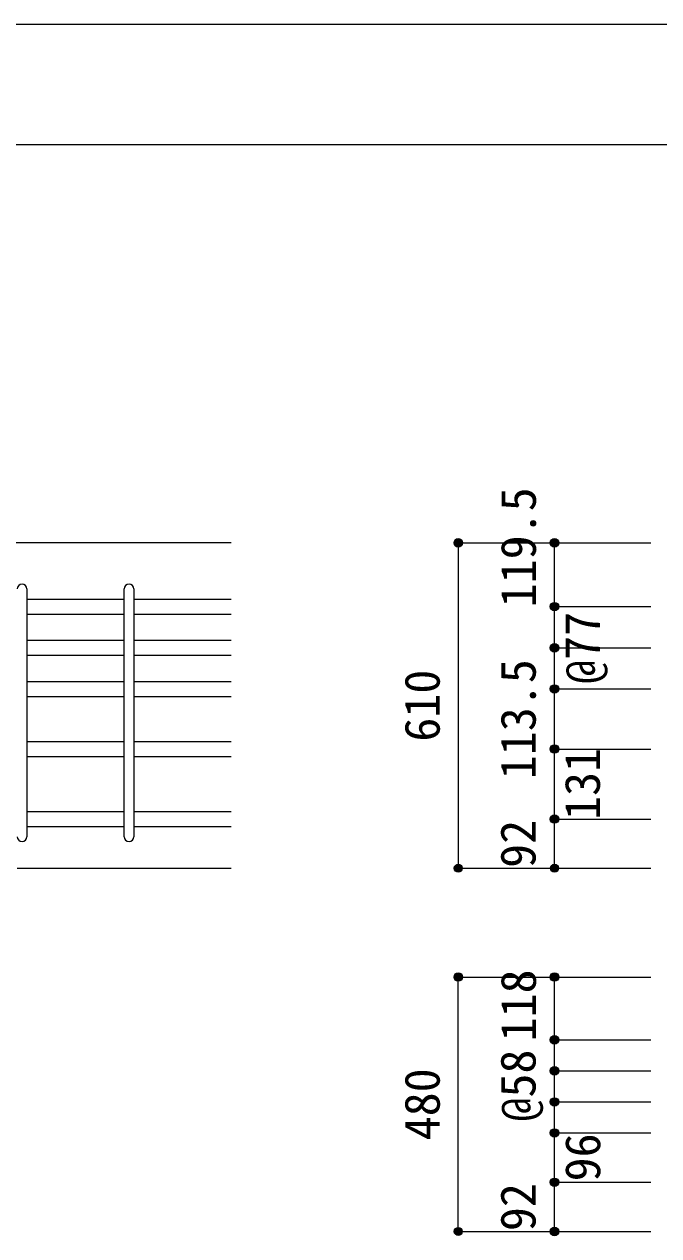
# Model space of a CAD drawing. Units: millimetres at full size, sheet at 1:30. Extents: x -5973 to 5954, y -4195 to 4201.
# Drawn here: x -3508 to -2321, y 1935 to 4201 of the extents above; entities that cross this region are included whole.
import ezdxf
from ezdxf.enums import TextEntityAlignment as Align

# ---------------------------------------------------------------- set-up
doc = ezdxf.new("R2010")
doc.units = ezdxf.units.MM
doc.header["$LTSCALE"] = 30
doc.header["$PDMODE"] = 32
doc.header["$PDSIZE"] = 15
for name, color, linetype in [('0-1_躯体線', 2, 'Continuous'), ('0-5_基礎梁筋', 7, 'Continuous'), ('0-6_スタラップ筋', 7, 'Continuous'), ('0-D_寸法', 4, 'Continuous'), ('F-0_枠', 6, 'Continuous')]:
    doc.layers.add(name, color=color, linetype=linetype)
doc.styles.add('ＭＳ ゴシック', font='')
doc.styles.get('ＭＳ ゴシック').set_extended_font_data('MS Gothic')

msp = doc.modelspace()

# ---------------------------------------------------------------- linework, layer by layer
at = {"layer": '0-1_躯体線'}
for p, q in [((-3120.8, 3231.03), (-5070.8, 3231.03)), ((-3520.8, 2622.53), (-3120.8, 2622.53))]:
    msp.add_line(p, q, dxfattribs=at)
at = {"layer": '0-5_基礎梁筋'}
for p, q in [((-3502.8, 3125.83), (-3320.8, 3125.83)), ((-3302.8, 3125.83), (-3120.8, 3125.83)), ((-3502.8, 3097.83), (-3320.8, 3097.83)), ((-3302.8, 3097.83), (-3120.8, 3097.83)), ((-3502.8, 3048.83), (-3320.8, 3048.83)), ((-3302.8, 3048.83), (-3120.8, 3048.83)), ((-3502.8, 3020.83), (-3320.8, 3020.83)), ((-3302.8, 3020.83), (-3120.8, 3020.83)), ((-3502.8, 2971.83), (-3320.8, 2971.83)), ((-3302.8, 2971.83), (-3120.8, 2971.83)), ((-3502.8, 2943.83), (-3320.8, 2943.83)), ((-3302.8, 2943.83), (-3120.8, 2943.83)), ((-3502.8, 2859.53), (-3320.8, 2859.53)), ((-3302.8, 2859.53), (-3120.8, 2859.53)), ((-3502.8, 2831.53), (-3320.8, 2831.53)), ((-3302.8, 2831.53), (-3120.8, 2831.53)), ((-3502.8, 2728.53), (-3320.8, 2728.53)), ((-3302.8, 2728.53), (-3120.8, 2728.53)), ((-3502.8, 2700.53), (-3320.8, 2700.53)), ((-3302.8, 2700.53), (-3120.8, 2700.53))]:
    msp.add_line(p, q, dxfattribs=at)
at = {"layer": '0-6_スタラップ筋'}
for p, q in [((-3502.8, 3144.83), (-3502.8, 2681.53)), ((-3320.8, 2681.53), (-3320.8, 3144.83)), ((-3302.8, 3144.83), (-3302.8, 2681.53))]:
    msp.add_line(p, q, dxfattribs=at)
for centre, start, end in [((-3511.8, 3144.83), 0, 180), ((-3311.8, 3144.83), 0, 180), ((-3511.8, 2681.53), 180, 0), ((-3311.8, 2681.53), 180, 0)]:
    msp.add_arc(centre, 9, start, end, dxfattribs=at)
at = {"layer": '0-D_寸法'}
for p, q in [((-2695.8, 3231.03), (-2515.8, 3231.03)), ((-2695.8, 3231.03), (-2515.8, 3231.03)), ((-2695.8, 3231.03), (-2695.8, 2622.53)), ((-2515.8, 3231.03), (-2335.8, 3231.03)), ((-2515.8, 3231.03), (-2335.8, 3231.03)), ((-2515.8, 2622.53), (-2515.8, 3231.03)), ((-2515.8, 3111.83), (-2335.8, 3111.83)), ((-2515.8, 3111.83), (-2335.8, 3111.83)), ((-2515.8, 3034.83), (-2335.8, 3034.83)), ((-2515.8, 3034.83), (-2335.8, 3034.83)), ((-2515.8, 2957.83), (-2335.8, 2957.83)), ((-2515.8, 2845.53), (-2335.8, 2845.53)), ((-2515.8, 2714.53), (-2335.8, 2714.53)), ((-2695.8, 2622.53), (-2515.8, 2622.53)), ((-2515.8, 2622.53), (-2335.8, 2622.53)), ((-2695.8, 2419.07), (-2515.8, 2419.07)), ((-2695.8, 2419.07), (-2515.8, 2419.07)), ((-2695.8, 1943.07), (-2695.8, 2419.07)), ((-2515.8, 2419.07), (-2335.8, 2419.07)), ((-2515.8, 2419.07), (-2335.8, 2419.07)), ((-2515.8, 1943.07), (-2515.8, 2419.07)), ((-2515.8, 2301.37), (-2335.8, 2301.37)), ((-2515.8, 2301.37), (-2335.8, 2301.37)), ((-2515.8, 2243.37), (-2335.8, 2243.37)), ((-2515.8, 2243.37), (-2335.8, 2243.37)), ((-2515.8, 2185.37), (-2335.8, 2185.37)), ((-2515.8, 2127.37), (-2335.8, 2127.37)), ((-2515.8, 2035.07), (-2335.8, 2035.07)), ((-2515.8, 2035.07), (-2335.8, 2035.07)), ((-2695.8, 1943.07), (-2515.8, 1943.07)), ((-2515.8, 1943.07), (-2335.8, 1943.07)), ((-2515.8, 1943.07), (-2335.8, 1943.07))]:
    msp.add_line(p, q, dxfattribs=at)
for centre, radius in [((-2695.8, 3231.03), 8), ((-2695.8, 3231.03), 7.2), ((-2695.8, 3231.03), 6.4), ((-2695.8, 3231.03), 5.6), ((-2695.8, 3231.03), 4.8), ((-2695.8, 3231.03), 4), ((-2695.8, 3231.03), 3.2), ((-2695.8, 3231.03), 2.4), ((-2695.8, 3231.03), 1.6), ((-2695.8, 3231.03), 0.8), ((-2515.8, 3231.03), 8), ((-2515.8, 3231.03), 7.2), ((-2515.8, 3231.03), 6.4), ((-2515.8, 3231.03), 5.6), ((-2515.8, 3231.03), 4.8), ((-2515.8, 3231.03), 4), ((-2515.8, 3231.03), 3.2), ((-2515.8, 3231.03), 2.4), ((-2515.8, 3231.03), 1.6), ((-2515.8, 3231.03), 0.8), ((-2515.8, 3111.83), 8), ((-2515.8, 3111.83), 7.2), ((-2515.8, 3111.83), 6.4), ((-2515.8, 3111.83), 5.6), ((-2515.8, 3111.83), 4.8), ((-2515.8, 3111.83), 4), ((-2515.8, 3111.83), 3.2), ((-2515.8, 3111.83), 2.4), ((-2515.8, 3111.83), 1.6), ((-2515.8, 3111.83), 0.8), ((-2515.8, 3034.83), 8), ((-2515.8, 3034.83), 7.2), ((-2515.8, 3034.83), 6.4), ((-2515.8, 3034.83), 5.6), ((-2515.8, 3034.83), 4.8), ((-2515.8, 3034.83), 4), ((-2515.8, 3034.83), 3.2), ((-2515.8, 3034.83), 2.4), ((-2515.8, 3034.83), 1.6), ((-2515.8, 3034.83), 0.8), ((-2515.8, 2957.83), 8), ((-2515.8, 2957.83), 7.2), ((-2515.8, 2957.83), 6.4), ((-2515.8, 2957.83), 5.6), ((-2515.8, 2957.83), 4.8), ((-2515.8, 2957.83), 4), ((-2515.8, 2957.83), 3.2), ((-2515.8, 2957.83), 2.4), ((-2515.8, 2957.83), 1.6), ((-2515.8, 2957.83), 0.8), ((-2515.8, 2845.53), 8), ((-2515.8, 2845.53), 7.2), ((-2515.8, 2845.53), 6.4), ((-2515.8, 2845.53), 5.6), ((-2515.8, 2845.53), 4.8), ((-2515.8, 2845.53), 4), ((-2515.8, 2845.53), 3.2), ((-2515.8, 2845.53), 2.4), ((-2515.8, 2845.53), 1.6), ((-2515.8, 2845.53), 0.8), ((-2515.8, 2714.53), 8), ((-2515.8, 2714.53), 7.2), ((-2515.8, 2714.53), 6.4), ((-2515.8, 2714.53), 5.6), ((-2515.8, 2714.53), 4.8), ((-2515.8, 2714.53), 4), ((-2515.8, 2714.53), 3.2), ((-2515.8, 2714.53), 2.4), ((-2515.8, 2714.53), 1.6), ((-2515.8, 2714.53), 0.8), ((-2695.8, 2622.53), 7.2), ((-2695.8, 2622.53), 6.4), ((-2515.8, 2622.53), 7.2), ((-2515.8, 2622.53), 6.4), ((-2695.8, 2622.53), 5.6), ((-2695.8, 2622.53), 4.8), ((-2695.8, 2622.53), 4), ((-2695.8, 2622.53), 3.2), ((-2695.8, 2622.53), 2.4), ((-2695.8, 2622.53), 1.6), ((-2695.8, 2622.53), 0.8), ((-2515.8, 2622.53), 5.6), ((-2515.8, 2622.53), 4.8), ((-2515.8, 2622.53), 4), ((-2515.8, 2622.53), 3.2), ((-2515.8, 2622.53), 2.4), ((-2515.8, 2622.53), 1.6), ((-2515.8, 2622.53), 0.8), ((-2695.8, 2419.07), 8), ((-2695.8, 2419.07), 7.2), ((-2695.8, 2419.07), 6.4), ((-2515.8, 2419.07), 8), ((-2515.8, 2419.07), 7.2), ((-2515.8, 2419.07), 6.4), ((-2695.8, 2419.07), 5.6), ((-2695.8, 2419.07), 4.8), ((-2695.8, 2419.07), 4), ((-2695.8, 2419.07), 3.2), ((-2695.8, 2419.07), 2.4), ((-2695.8, 2419.07), 1.6), ((-2695.8, 2419.07), 0.8), ((-2515.8, 2419.07), 5.6), ((-2515.8, 2419.07), 4.8), ((-2515.8, 2419.07), 4), ((-2515.8, 2419.07), 3.2), ((-2515.8, 2419.07), 2.4), ((-2515.8, 2419.07), 1.6), ((-2515.8, 2419.07), 0.8), ((-2515.8, 2301.37), 8), ((-2515.8, 2301.37), 7.2), ((-2515.8, 2301.37), 6.4), ((-2515.8, 2301.37), 5.6), ((-2515.8, 2301.37), 4.8), ((-2515.8, 2301.37), 4), ((-2515.8, 2301.37), 3.2), ((-2515.8, 2301.37), 2.4), ((-2515.8, 2301.37), 1.6), ((-2515.8, 2301.37), 0.8), ((-2515.8, 2243.37), 8), ((-2515.8, 2243.37), 7.2), ((-2515.8, 2243.37), 6.4), ((-2515.8, 2243.37), 5.6), ((-2515.8, 2243.37), 4.8), ((-2515.8, 2243.37), 4), ((-2515.8, 2243.37), 3.2), ((-2515.8, 2243.37), 2.4), ((-2515.8, 2243.37), 1.6), ((-2515.8, 2243.37), 0.8), ((-2515.8, 2185.37), 8), ((-2515.8, 2185.37), 7.2), ((-2515.8, 2185.37), 6.4), ((-2515.8, 2185.37), 5.6), ((-2515.8, 2185.37), 4.8), ((-2515.8, 2185.37), 4), ((-2515.8, 2185.37), 3.2), ((-2515.8, 2185.37), 2.4), ((-2515.8, 2185.37), 1.6), ((-2515.8, 2185.37), 0.8), ((-2515.8, 2127.37), 8), ((-2515.8, 2127.37), 7.2), ((-2515.8, 2127.37), 6.4), ((-2515.8, 2127.37), 5.6), ((-2515.8, 2127.37), 4.8), ((-2515.8, 2127.37), 4), ((-2515.8, 2127.37), 3.2), ((-2515.8, 2127.37), 2.4), ((-2515.8, 2127.37), 1.6), ((-2515.8, 2127.37), 0.8), ((-2515.8, 2035.07), 8), ((-2515.8, 2035.07), 8), ((-2515.8, 2035.07), 7.2), ((-2515.8, 2035.07), 7.2), ((-2515.8, 2035.07), 6.4), ((-2515.8, 2035.07), 6.4), ((-2515.8, 2035.07), 5.6), ((-2515.8, 2035.07), 5.6), ((-2515.8, 2035.07), 4.8), ((-2515.8, 2035.07), 4.8), ((-2515.8, 2035.07), 4), ((-2515.8, 2035.07), 4), ((-2515.8, 2035.07), 3.2), ((-2515.8, 2035.07), 3.2), ((-2515.8, 2035.07), 2.4), ((-2515.8, 2035.07), 2.4), ((-2515.8, 2035.07), 1.6), ((-2515.8, 2035.07), 1.6), ((-2515.8, 2035.07), 0.8), ((-2515.8, 2035.07), 0.8), ((-2695.8, 1943.07), 7.2), ((-2695.8, 1943.07), 6.4), ((-2515.8, 1943.07), 8), ((-2515.8, 1943.07), 8), ((-2515.8, 1943.07), 7.2), ((-2515.8, 1943.07), 7.2), ((-2515.8, 1943.07), 6.4), ((-2515.8, 1943.07), 6.4), ((-2695.8, 1943.07), 5.6), ((-2695.8, 1943.07), 4.8), ((-2695.8, 1943.07), 4), ((-2695.8, 1943.07), 3.2), ((-2695.8, 1943.07), 2.4), ((-2695.8, 1943.07), 1.6), ((-2695.8, 1943.07), 0.8), ((-2515.8, 1943.07), 5.6), ((-2515.8, 1943.07), 5.6), ((-2515.8, 1943.07), 4.8), ((-2515.8, 1943.07), 4.8), ((-2515.8, 1943.07), 4), ((-2515.8, 1943.07), 4), ((-2515.8, 1943.07), 3.2), ((-2515.8, 1943.07), 3.2), ((-2515.8, 1943.07), 2.4), ((-2515.8, 1943.07), 2.4), ((-2515.8, 1943.07), 1.6), ((-2515.8, 1943.07), 1.6), ((-2515.8, 1943.07), 0.8), ((-2515.8, 1943.07), 0.8)]:
    msp.add_circle(centre, radius, dxfattribs=at)
at = {"layer": '0-D_寸法', "color": 7}
for p in [(-2695.8, 3231.03), (-2695.8, 3231.03), (-2515.8, 3231.03), (-2515.8, 3111.83), (-2515.8, 3034.83), (-2515.8, 2957.83), (-2515.8, 2957.83), (-2515.8, 2845.53), (-2515.8, 2845.53), (-2515.8, 2714.53), (-2515.8, 2714.53), (-2695.8, 2622.53), (-2695.8, 2622.53), (-2515.8, 2622.53), (-2695.8, 2419.07), (-2695.8, 2419.07), (-2515.8, 2419.07), (-2515.8, 2301.37), (-2515.8, 2243.37), (-2515.8, 2185.37), (-2515.8, 2185.37), (-2515.8, 2127.37), (-2515.8, 2127.37), (-2515.8, 2035.07), (-2515.8, 2035.07), (-2695.8, 1943.07), (-2695.8, 1943.07), (-2515.8, 1943.07), (-2515.8, 1943.07)]:
    msp.add_point(p, dxfattribs=at)
at = {"layer": 'F-0_枠'}
msp.add_line((-5972.88, 4201.15), (5954.1, 4201.15), dxfattribs=at)
at = {"layer": 'F-0_枠', "color": 2}
msp.add_line((-5972.88, 3976.15), (3723.6, 3976.15), dxfattribs=at)

# ---------------------------------------------------------------- texts
at = {"layer": '0-D_寸法', "style": 'ＭＳ ゴシック'}
for s, p in [('119.5', (-2530.8, 3110.53)), ('@77', (-2410.8, 2967.33)), ('113.5', (-2531.15, 2789.02)), ('610', (-2710.8, 2859.28)), ('131', (-2411.04, 2712.85)), ('92', (-2531.49, 2623.24)), ('118', (-2530.8, 2298.57)), ('@58', (-2531.44, 2148.73)), ('480', (-2710.8, 2113.57)), ('96', (-2410.55, 2036.78)), ('92', (-2531.49, 1943.78))]:
    msp.add_text(s, height=65.98, rotation=90, dxfattribs=at).set_placement(p, align=Align.BOTTOM_LEFT)

doc.saveas('drawing.dxf')
